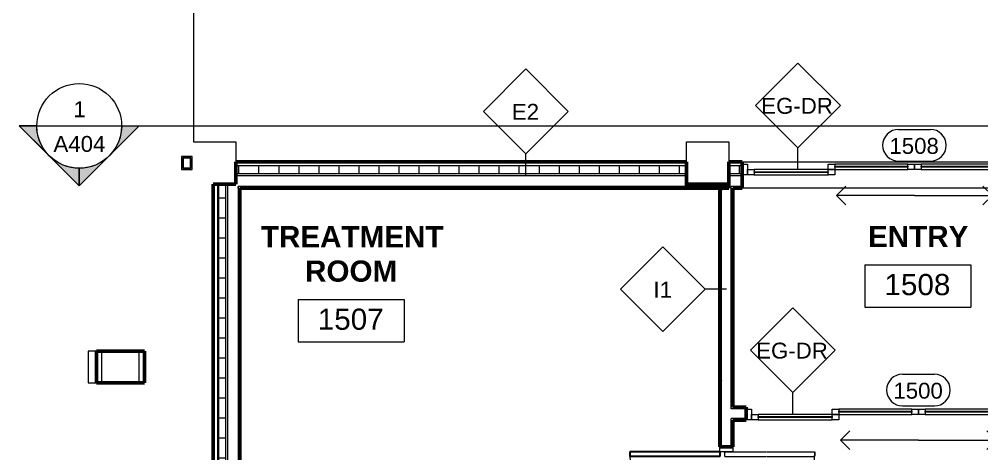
# Model space of a CAD drawing. Header units: inches. Extents: x -1969 to 2015, y -1363 to 1657.
# Drawn here: x -891.1 to -528.1, y 469.9 to 634 of the extents above; entities that cross this region are included whole.
import ezdxf

# ---------------------------------------------------------------- set-up
doc = ezdxf.new("R2010")
doc.units = ezdxf.units.IN
doc.header["$MEASUREMENT"] = 0
doc.linetypes.add('Dash', pattern=[0.25, 0.125, -0.125])
for name, color, linetype, lineweight in [('A-AREA-IDEN', 2, 'Continuous', 9), ('A-DOOR', 31, 'Continuous', 18), ('A-DOOR-IDEN', 31, 'Continuous', 9), ('A-FLOR', 192, 'Continuous', 18), ('A-GENM', 13, 'Continuous', 9), ('A-ROOF', 132, 'Continuous', 18), ('A-WALL', 113, 'Continuous', 18), ('A-WALL-IDEN', 211, 'Continuous', 9), ('A-WALL-PATT', 111, 'Continuous', 60), ('G-ANNO-SYMB', 111, 'Continuous', 9), ('I-WALL', 2, 'Continuous', 18), ('S-FNDN', 32, 'Continuous', 18)]:
    doc.layers.add(name, color=color, linetype=linetype, lineweight=lineweight)
doc.styles.add('Arial', font='arial.ttf', dxfattribs={"height": 6})
doc.styles.add('Arial_1', font='arial.ttf', dxfattribs={"height": 8})
doc.styles.add('Arial_B', font='arialbd.ttf', dxfattribs={"height": 8})
pattern_1 = [(0, (0, 0), (20.48, 5.12), [0.845, -14.515, 0.845, -14.515, -81.92]), (0, (0, 0), (20.48, 5.12), [-30.72, 0.845, -29.875, 0.845, -14.515, -35.84]), (0, (0, 0), (20.48, 5.12), [-76.8, 0.845, -9.395, 0.845, -24.755]), (120, (7.68, 2.56), (-14.67405, 15.1762), [0.845, -14.515, 0.845, -14.515, -81.92]), (120, (7.68, 2.56), (-14.67405, 15.1762), [-30.72, 0.845, -29.875, 0.845, -14.515, -35.84]), (120, (7.68, 2.56), (-14.67405, 15.1762), [-76.8, 0.845, -9.395, 0.845, -24.755]), (240, (10.24, 12.8), (-5.80595, -20.2962), [0.845, -14.515, 0.845, -14.515, -81.92]), (240, (10.24, 12.8), (-5.80595, -20.2962), [-30.72, 0.845, -29.875, 0.845, -14.515, -35.84]), (240, (10.24, 12.8), (-5.80595, -20.2962), [-76.8, 0.845, -9.395, 0.845, -24.755])]
pattern_2 = [(0, (0, 0), (0, 7.554), []), (90, (0, 0), (-7.554, 5e-16), [])]

# ---------------------------------------------------------------- blocks, each defined once
blk = doc.blocks.new('Double-Glass-Dbl Acting-w-Metal-Frame - 68_ x 84_ - Full Glass-259310-GROUND FLOOR')
at = {"layer": 'A-DOOR', "linetype": 'Dash', "lineweight": 9}
for p, q in [((-34, 33.31), (-32.25, 33.31)), ((-34, -0.69), (-34, 33.31)), ((-32.25, -0.69), (-32.25, 33.31)), ((32.25, -0.69), (32.25, 33.31)), ((34, 33.31), (32.25, 33.31)), ((34, -0.69), (34, 33.31)), ((-34, -0.69), (-32.25, -0.69)), ((34, -0.69), (32.25, -0.69))]:
    blk.add_line(p, q, dxfattribs=at)
at = {"layer": 'A-DOOR'}
for p, q in [((-36, 2.44), (-34, 2.44)), ((-34, 2.44), (-34, -2.44)), ((34, -2.44), (34, 2.44)), ((34, 2.44), (36, 2.44)), ((-34, -2.44), (-36, -2.44)), ((36, -2.44), (34, -2.44))]:
    blk.add_line(p, q, dxfattribs=at)
at = {"layer": 'A-DOOR', "lineweight": 30}
for p, q in [((-34, -2.44), (-34, -36.44)), ((-34, -2.44), (-32.25, -2.44)), ((-32.25, -2.44), (-32.25, -36.44)), ((32.25, -2.44), (32.25, -36.44)), ((34, -2.44), (32.25, -2.44)), ((34, -2.44), (34, -36.44)), ((-34, -36.44), (-32.25, -36.44)), ((32.25, -36.44), (34, -36.44))]:
    blk.add_line(p, q, dxfattribs=at)
at = {"layer": 'A-DOOR', "linetype": 'Dash', "lineweight": 9}
for centre, start, end in [((-34, -0.69), 360, 90), ((34, -0.69), 90, 180)]:
    blk.add_arc(centre, 34, start, end, dxfattribs=at)
at = {"layer": 'A-DOOR', "lineweight": 9}
for centre, radius, start, end in [((-34, -2.44), 34, 270, 0), ((34, -2.44), 34.03, 181.6366, 270)]:
    blk.add_arc(centre, radius, start, end, dxfattribs=at)
blk = doc.blocks.new('Curtain_Wall_Panel_-_Automatic_Sliding_Double_Doors_13044 - Curtain_Wall_Panel_-_Automatic_Sliding_Double_Doors_13044-516132-GROUND FLOOR')
at = {"layer": 'A-DOOR'}
for p, q in [((-65, 1.75), (-63, 1.75)), ((-63, 1.75), (-63, -2.25)), ((-32.5, -0.25), (-32.5, 1.75)), ((-32.5, 1.75), (-30, 1.75)), ((-30, 1.75), (-30, -0.25)), ((-2.5, 1.75), (-30, 1.75)), ((-30, 0.63), (-30, 1.01)), ((-30, 1.01), (-2.5, 1.01)), ((-2.5, 0.63), (-30, 0.63)), ((-2.5, -0.25), (-2.5, 1.75)), ((-2.5, 1.75), (0, 1.75)), ((-2.5, 1.01), (-2.5, 0.63)), ((0, -0.25), (0, 1.75)), ((0, 1.75), (2.5, 1.75)), ((0, 1.75), (0, -0.25)), ((2.5, 1.75), (2.5, -0.25)), ((30, 1.75), (2.5, 1.75)), ((2.5, 0.63), (2.5, 1.01)), ((2.5, 1.01), (30, 1.01)), ((30, 0.63), (2.5, 0.63)), ((30, -0.25), (30, 1.75)), ((30, 1.75), (32.5, 1.75)), ((30, 1.01), (30, 0.63)), ((32.5, 1.75), (32.5, -0.25)), ((63, -2.25), (63, 1.75)), ((63, 1.75), (65, 1.75)), ((-63, -2.25), (-65, -2.25)), ((-63, -0.25), (-60.5, -0.25)), ((-63, -2.25), (-63, -0.25)), ((-60.5, -2.25), (-63, -2.25)), ((-60.5, -0.25), (-60.5, -2.25)), ((-32.5, -0.25), (-60.5, -0.25)), ((-60.5, -1.39), (-60.5, -1.03)), ((-60.5, -1.03), (-32.5, -1.03)), ((-32.5, -1.39), (-60.5, -1.39)), ((-60.5, -2.25), (-32.5, -2.25)), ((-32.5, -0.25), (-30, -0.25)), ((-32.5, -2.25), (-32.5, -0.25)), ((-30, -0.25), (-32.5, -0.25)), ((-32.5, -1.03), (-32.5, -1.39)), ((-30, -2.25), (-32.5, -2.25)), ((-30, -0.25), (-30, -2.25)), ((-30, -0.25), (-2.5, -0.25)), ((0, -0.25), (-2.5, -0.25)), ((2.5, -0.25), (0, -0.25)), ((2.5, -0.25), (30, -0.25)), ((30, -0.25), (32.5, -0.25)), ((30, -2.25), (30, -0.25)), ((32.5, -0.25), (30, -0.25)), ((32.5, -2.25), (30, -2.25)), ((32.5, -0.25), (32.5, -2.25)), ((60.5, -0.25), (32.5, -0.25)), ((32.5, -1.39), (32.5, -1.03)), ((32.5, -1.03), (60.5, -1.03)), ((60.5, -1.39), (32.5, -1.39)), ((32.5, -2.25), (60.5, -2.25)), ((60.5, -0.25), (63, -0.25)), ((60.5, -2.25), (60.5, -0.25)), ((60.5, -1.03), (60.5, -1.39)), ((63, -2.25), (60.5, -2.25)), ((63, -0.25), (63, -2.25)), ((65, -2.25), (63, -2.25)), ((-29.38, -10), (-25.84, -6.46)), ((29.38, -10), (25.84, -6.46)), ((-29.38, -10), (-25.84, -13.54)), ((0, -10), (-29.38, -10)), ((0, -10), (29.38, -10)), ((29.38, -10), (25.84, -13.54))]:
    blk.add_line(p, q, dxfattribs=at)
blk = doc.blocks.new('Curtain_Wall_Panel_-_Automatic_Sliding_Double_Doors_13044 - Curtain_Wall_Panel_-_Automatic_Sliding_Double_Doors_13044-516087-GROUND FLOOR')
at = {"layer": 'A-DOOR'}
for p, q in [((-65, 1.75), (-63, 1.75)), ((-63, 1.75), (-63, -2.25)), ((-32.5, -0.25), (-32.5, 1.75)), ((-32.5, 1.75), (-30, 1.75)), ((-30, 1.75), (-30, -0.25)), ((-2.5, 1.75), (-30, 1.75)), ((-30, 0.63), (-30, 1.01)), ((-30, 1.01), (-2.5, 1.01)), ((-2.5, 0.63), (-30, 0.63)), ((-2.5, -0.25), (-2.5, 1.75)), ((-2.5, 1.75), (0, 1.75)), ((-2.5, 1.01), (-2.5, 0.63)), ((0, -0.25), (0, 1.75)), ((0, 1.75), (2.5, 1.75)), ((0, 1.75), (0, -0.25)), ((2.5, 1.75), (2.5, -0.25)), ((30, 1.75), (2.5, 1.75)), ((2.5, 0.63), (2.5, 1.01)), ((2.5, 1.01), (30, 1.01)), ((30, 0.63), (2.5, 0.63)), ((30, -0.25), (30, 1.75)), ((30, 1.75), (32.5, 1.75)), ((30, 1.01), (30, 0.63)), ((32.5, 1.75), (32.5, -0.25)), ((63, -2.25), (63, 1.75)), ((63, 1.75), (65, 1.75)), ((-63, -2.25), (-65, -2.25)), ((-63, -0.25), (-60.5, -0.25)), ((-63, -2.25), (-63, -0.25)), ((-60.5, -2.25), (-63, -2.25)), ((-60.5, -0.25), (-60.5, -2.25)), ((-32.5, -0.25), (-60.5, -0.25)), ((-60.5, -1.39), (-60.5, -1.03)), ((-60.5, -1.03), (-32.5, -1.03)), ((-32.5, -1.39), (-60.5, -1.39)), ((-60.5, -2.25), (-32.5, -2.25)), ((-32.5, -0.25), (-30, -0.25)), ((-32.5, -2.25), (-32.5, -0.25)), ((-30, -0.25), (-32.5, -0.25)), ((-32.5, -1.03), (-32.5, -1.39)), ((-30, -2.25), (-32.5, -2.25)), ((-30, -0.25), (-30, -2.25)), ((-30, -0.25), (-2.5, -0.25)), ((0, -0.25), (-2.5, -0.25)), ((2.5, -0.25), (0, -0.25)), ((2.5, -0.25), (30, -0.25)), ((30, -0.25), (32.5, -0.25)), ((30, -2.25), (30, -0.25)), ((32.5, -0.25), (30, -0.25)), ((32.5, -2.25), (30, -2.25)), ((32.5, -0.25), (32.5, -2.25)), ((60.5, -0.25), (32.5, -0.25)), ((32.5, -1.39), (32.5, -1.03)), ((32.5, -1.03), (60.5, -1.03)), ((60.5, -1.39), (32.5, -1.39)), ((32.5, -2.25), (60.5, -2.25)), ((60.5, -0.25), (63, -0.25)), ((60.5, -2.25), (60.5, -0.25)), ((60.5, -1.03), (60.5, -1.39)), ((63, -2.25), (60.5, -2.25)), ((63, -0.25), (63, -2.25)), ((65, -2.25), (63, -2.25)), ((-29.38, -10), (-25.84, -6.46)), ((29.37, -10), (25.84, -6.46)), ((-29.38, -10), (-25.84, -13.54)), ((0, -10), (-29.38, -10)), ((0, -10), (29.37, -10)), ((29.37, -10), (25.84, -13.54))]:
    blk.add_line(p, q, dxfattribs=at)
blk = doc.blocks.new('Wall Based Scupper _ Leader Box with Downspout_boot_ - Wall Based Scupper _ Leader Box with Downspout-470886-GROUND FLOOR')
at = {"layer": 'A-GENM'}
for p, q in [((2.79, 8.5), (-2.21, 8.5)), ((-2.21, 8.5), (-2.21, 4.5)), ((2.79, 4.5), (2.79, 8.5)), ((-2.21, 4.5), (2.79, 4.5))]:
    blk.add_line(p, q, dxfattribs=at)
at = {"layer": 'A-GENM', "lineweight": 30}
for p, q in [((2.29, 8), (-1.71, 8)), ((-1.71, 8), (-1.71, 5)), ((2.29, 5), (2.29, 8)), ((-1.71, 5), (2.29, 5))]:
    blk.add_line(p, q, dxfattribs=at)
blk = doc.blocks.new('Room Tag - Room Tag-84095-GROUND FLOOR')
at = {"layer": 'A-AREA-IDEN'}
for p, q in [((-0.3125, -0.0625), (-0.3125, -0.3125)), ((-0.3125, -0.0625), (0.3125, -0.0625)), ((0.3125, -0.0625), (0.3125, -0.3125)), ((-0.3125, -0.3125), (0.3125, -0.3125))]:
    blk.add_line(p, q, dxfattribs=at)
blk = doc.blocks.new('Section - Section Head - Filled-22785-GROUND FLOOR')
at = {"layer": 'G-ANNO-SYMB'}
h = blk.add_hatch(color=256, dxfattribs=at)
edge = h.paths.add_edge_path()
edge.add_line((-0.4268, 0.1768), (-0.25, 0.3536))
edge.add_line((-0.25, 0.3536), (-0.25, 0.25))
edge.add_arc((-0.25, 0), 0.25, 90, 135)
h = blk.add_hatch(color=256, dxfattribs=at)
edge = h.paths.add_edge_path()
edge.add_arc((-0.25, 0), 0.25, 45, 90)
edge.add_line((-0.25, 0.25), (-0.25, 0.3536))
edge.add_line((-0.25, 0.3536), (-0.0732, 0.1768))
h = blk.add_hatch(color=256, dxfattribs=at)
edge = h.paths.add_edge_path()
edge.add_arc((-0.25, 0), 0.2503, 137.9216, 180)
edge.add_line((-0.5003, 0), (-0.6036, 0))
edge.add_line((-0.6036, 0), (-0.4358, 0.1678))
h = blk.add_hatch(color=256, dxfattribs=at)
edge = h.paths.add_edge_path()
edge.add_line((-0.0642, 0.1678), (0.1036, 0))
edge.add_line((0.1036, 0), (0.0003, 0))
edge.add_arc((-0.25, 0), 0.2503, 0, 42.0784)
for p, q in [((-0.25, 0.3536), (-0.6036, 0)), ((-0.25, 0.3536), (-0.4268, 0.1768)), ((-0.25, 0.3536), (0.1036, 0)), ((-0.25, 0.25), (-0.25, 0.3536)), ((-0.0732, 0.1768), (-0.25, 0.3536)), ((-0.25, 0.3536), (-0.25, 0.25)), ((-0.4358, 0.1678), (-0.6036, 0)), ((0.1036, 0), (-0.0642, 0.1678)), ((-0.6036, 0), (-0.5003, 0)), ((0.0003, 0), (0.1036, 0)), ((-0.5, 0), (-0.6036, 0)), ((0, 0), (0.1036, 0))]:
    blk.add_line(p, q, dxfattribs=at)
for radius, start, end in [(0.25, 360, 180), (0.25, 90, 135), (0.25, 45, 90), (0.2503, 137.9216, 180), (0.2503, 0, 42.0784), (0.25, 180, 360)]:
    blk.add_arc((-0.25, 0), radius, start, end, dxfattribs=at)
blk = doc.blocks.new('Door Tag - Door Tag-41184-GROUND FLOOR')
at = {"layer": 'A-DOOR-IDEN'}
for p, q in [((-0.09375, 0.09375), (0.09375, 0.09375)), ((-0.09375, -0.09375), (0.09375, -0.09375))]:
    blk.add_line(p, q, dxfattribs=at)
for centre, start, end in [((-0.09375, 0), 90, 270), ((0.09375, 0), 270, 90)]:
    blk.add_arc(centre, 0.09375, start, end, dxfattribs=at)
blk = doc.blocks.new('Wall Tag - 1_2_-62628-GROUND FLOOR')
at = {"layer": 'A-WALL-IDEN'}
for p, q in [((-0.25, 0), (0, 0.25)), ((0, 0.25), (0.25, 0)), ((-0.25, 0), (0, -0.25)), ((0, -0.25), (0.25, 0))]:
    blk.add_line(p, q, dxfattribs=at)

msp = doc.modelspace()

# ---------------------------------------------------------------- hatches: boundary and pattern name
at = {"layer": 'A-WALL-PATT', "lineweight": 9}
h = msp.add_hatch(dxfattribs=at)
h.set_pattern_fill('FP_3', color=256, style=0, pattern_type=2)
h.set_pattern_definition(pattern_2)
h.paths.add_polyline_path([(-639.4624, 575.5392), (-639.4624, 578.5392), (-809.4624, 578.5392), (-809.4624, 575.5392), (-661.3972, 575.5392)])
h = msp.add_hatch(dxfattribs=at)
h.set_pattern_fill('FP_3', color=256, style=0, pattern_type=2)
h.set_pattern_definition(pattern_2)
h.paths.add_polyline_path([(-483.4624, 575.5392), (-483.4624, 578.5392), (-488.4624, 578.5392), (-488.4624, 575.5392)])
h.paths.add_polyline_path([(-618.4624, 575.5392), (-618.4624, 578.5392), (-623.4624, 578.5392), (-623.4624, 575.5392)])
h = msp.add_hatch(dxfattribs=at)
h.set_pattern_fill('FP_3', color=256, style=0, pattern_type=2)
h.set_pattern_definition(pattern_2)
h.paths.add_polyline_path([(-813.3374, 389.6642), (-813.3374, 571.6642), (-816.3374, 571.6642), (-816.3374, 389.6642)])
h = msp.add_hatch(dxfattribs=at)
h.set_pattern_fill('FP_1', color=256, style=0, pattern_type=2)
h.set_pattern_definition(pattern_1)
h.paths.add_polyline_path([(-661.3972, 570.1642), (-639.4624, 570.1642), (-639.4624, 570.7892), (-808.5874, 570.7892), (-808.5874, 570.1642), (-798.3472, 570.1642)])
h = msp.add_hatch(dxfattribs=at)
h.set_pattern_fill('FP_1', color=256, style=0, pattern_type=2)
h.set_pattern_definition(pattern_1)
h.paths.add_polyline_path([(-808.5874, 389.6642), (-807.9624, 389.6642), (-807.9624, 570.1642), (-808.5874, 570.1642), (-808.5874, 562.4287)])
h = msp.add_hatch(dxfattribs=at)
h.set_pattern_fill('FP_1', color=256, style=0, pattern_type=2)
h.set_pattern_definition(pattern_1)
h.paths.add_polyline_path([(-626.2124, 390.5392), (-626.2124, 400.5392), (-626.8374, 400.5392), (-626.8374, 390.5392)])
h.paths.add_polyline_path([(-626.8374, 472.5392), (-626.2124, 472.5392), (-626.2124, 570.1642), (-626.8374, 570.1642), (-626.8374, 562.4287)])
h = msp.add_hatch(dxfattribs=at)
h.set_pattern_fill('FP_1', color=256, style=0, pattern_type=2)
h.set_pattern_definition(pattern_1)
h.paths.add_polyline_path([(-488.4624, 570.1642), (-483.4624, 570.1642), (-483.4624, 570.7892), (-488.4624, 570.7892)])
h.paths.add_polyline_path([(-622.5874, 570.1642), (-618.4624, 570.1642), (-618.4624, 570.7892), (-622.5874, 570.7892)])
h = msp.add_hatch(dxfattribs=at)
h.set_pattern_fill('FP_1', color=256, style=0, pattern_type=2)
h.set_pattern_definition(pattern_1)
h.paths.add_polyline_path([(-621.9624, 389.6642), (-621.9624, 400.5392), (-622.5874, 400.5392), (-622.5874, 389.6642)])
h.paths.add_polyline_path([(-621.9624, 472.5392), (-621.9624, 483.1642), (-622.5874, 483.1642), (-622.5874, 472.5392)])
h.paths.add_polyline_path([(-622.5874, 486.7892), (-621.9624, 486.7892), (-621.9624, 570.1642), (-622.5874, 570.1642), (-622.5874, 562.4287)])

# ---------------------------------------------------------------- linework, layer by layer
at = {"layer": 'A-FLOR'}
msp.add_line((-488.4624, 570.1642), (-618.4624, 570.1642), dxfattribs=at)
at = {"layer": 'A-ROOF'}
for p, q in [((-861.9603, 508.6642), (-865.1341, 508.6642)), ((-865.1341, 508.6642), (-865.1341, 496.6642)), ((-859.9586, 496.6642), (-859.9586, 508.6642)), ((-845.9465, 496.6642), (-845.9465, 508.6642)), ((-865.1341, 496.6642), (-861.9603, 496.6642))]:
    msp.add_line(p, q, dxfattribs=at)
at = {"layer": 'A-ROOF', "lineweight": 60}
for p, q in [((-861.9603, 508.6642), (-861.9603, 496.6642)), ((-843.9447, 508.6642), (-861.9603, 508.6642)), ((-843.9447, 496.6642), (-843.9447, 508.6642)), ((-861.9603, 496.6642), (-843.9447, 496.6642))]:
    msp.add_line(p, q, dxfattribs=at)
at = {"layer": 'A-WALL', "lineweight": 60}
for p, q in [((-639.4624, 580.1642), (-809.4624, 580.1642)), ((-809.4624, 580.1642), (-809.4624, 571.6642)), ((-639.4624, 571.6642), (-639.4624, 580.1642)), ((-618.4624, 580.1642), (-623.4624, 580.1642)), ((-623.4624, 580.1642), (-623.4624, 570.1642)), ((-618.4624, 570.1642), (-618.4624, 580.1642)), ((-809.4624, 571.6642), (-817.9624, 571.6642)), ((-817.9624, 571.6642), (-817.9624, 389.6642)), ((-807.9624, 570.1642), (-639.4624, 570.1642)), ((-807.9624, 389.6642), (-807.9624, 570.1642)), ((-621.9624, 570.1642), (-618.4624, 570.1642))]:
    msp.add_line(p, q, dxfattribs=at)
at = {"layer": 'A-WALL'}
for p, q in [((-639.4624, 578.5392), (-809.4624, 578.5392)), ((-618.4624, 578.5392), (-623.4624, 578.5392)), ((-639.4624, 575.5392), (-809.4624, 575.5392)), ((-639.4624, 574.7892), (-809.4624, 574.7892)), ((-618.4624, 575.5392), (-623.4624, 575.5392)), ((-618.4624, 574.7892), (-623.4624, 574.7892)), ((-816.3374, 571.6642), (-816.3374, 389.6642)), ((-813.3374, 571.6642), (-813.3374, 389.6642)), ((-812.5874, 571.6642), (-812.5874, 389.6642)), ((-623.4624, 570.7892), (-808.5874, 570.7892)), ((-808.5874, 570.7892), (-808.5874, 295.9142)), ((-808.5874, 570.1642), (-808.5874, 570.7892)), ((-626.2124, 472.5392), (-626.2124, 570.1642)), ((-622.5874, 486.7892), (-622.5874, 570.7892)), ((-618.4624, 570.7892), (-622.5874, 570.7892)), ((-616.9624, 486.7892), (-622.5874, 486.7892)), ((-616.9624, 483.1642), (-622.5874, 483.1642)), ((-622.5874, 472.5392), (-622.5874, 483.1642))]:
    msp.add_line(p, q, dxfattribs=at)
at = {"layer": 'A-WALL-IDEN'}
for p, q in [((-597.4033, 577.4142), (-597.4033, 585.4142)), ((-700.0461, 575.1642), (-700.0461, 583.1642)), ((-624.3999, 531.9903), (-632.3999, 531.9903)), ((-599.3159, 484.9767), (-599.3159, 492.9767))]:
    msp.add_line(p, q, dxfattribs=at)
at = {"layer": 'G-ANNO-SYMB'}
for p, q in [((-884.5193, 593.682), (-852.5193, 593.682)), ((-852.5193, 593.682), (-94.6942, 593.682))]:
    msp.add_line(p, q, dxfattribs=at)
at = {"layer": 'I-WALL', "lineweight": 60}
for p, q in [((-623.4624, 571.6642), (-639.4624, 571.6642)), ((-639.4624, 571.6642), (-639.4624, 570.1642)), ((-639.4624, 570.1642), (-623.4624, 570.1642)), ((-626.8374, 570.1642), (-626.8374, 472.5392)), ((-621.9624, 487.4142), (-621.9624, 570.1642)), ((-616.9624, 487.4142), (-621.9624, 487.4142)), ((-616.9624, 482.5392), (-616.9624, 487.4142)), ((-621.9624, 482.5392), (-616.9624, 482.5392)), ((-621.9624, 472.5392), (-621.9624, 482.5392)), ((-626.8374, 472.5392), (-621.9624, 472.5392))]:
    msp.add_line(p, q, dxfattribs=at)
at = {"layer": 'S-FNDN'}
for p, q in [((-825.4624, 946.1642), (-825.4624, 587.6642)), ((-825.4624, 587.6642), (-809.4624, 587.6642)), ((-809.4624, 587.6642), (-809.4624, 580.1642)), ((-639.4624, 580.1642), (-639.4624, 587.6642)), ((-639.4624, 587.6642), (-623.4624, 587.6642)), ((-623.4624, 587.6642), (-623.4624, 580.1642)), ((-618.4624, 580.1642), (-488.4624, 580.1642))]:
    msp.add_line(p, q, dxfattribs=at)

# ---------------------------------------------------------------- block references
at = {"layer": 'A-AREA-IDEN', "xscale": 63.99999999999997, "yscale": 63.99999999999997, "zscale": 63.99999999999997}
for p in [(-552.1756, 545.2032), (-765.9394, 532.1239)]:
    msp.add_blockref('Room Tag - Room Tag-84095-GROUND FLOOR', p, dxfattribs=at)
at = {"layer": 'A-DOOR'}
for name, p in [('Curtain_Wall_Panel_-_Automatic_Sliding_Double_Doors_13044 - Curtain_Wall_Panel_-_Automatic_Sliding_Double_Doors_13044-516132-GROUND FLOOR', (-553.4624, 577.4142)), ('Curtain_Wall_Panel_-_Automatic_Sliding_Double_Doors_13044 - Curtain_Wall_Panel_-_Automatic_Sliding_Double_Doors_13044-516087-GROUND FLOOR', (-551.9624, 484.9767))]:
    msp.add_blockref(name, p, dxfattribs=at)
at = {"layer": 'A-DOOR', "rotation": 269.9999999999999}
msp.add_blockref('Double-Glass-Dbl Acting-w-Metal-Frame - 68_ x 84_ - Full Glass-259310-GROUND FLOOR', (-624.3999, 436.5392), dxfattribs=at)
at = {"layer": 'A-DOOR-IDEN', "xscale": 63.99999999999997, "yscale": 63.99999999999997, "zscale": 63.99999999999997}
for p in [(-553.4624, 586.3475), (-551.9624, 493.91)]:
    msp.add_blockref('Door Tag - Door Tag-41184-GROUND FLOOR', p, dxfattribs=at)
at = {"layer": 'A-GENM', "rotation": 89.99999999999993}
msp.add_blockref('Wall Based Scupper _ Leader Box with Downspout_boot_ - Wall Based Scupper _ Leader Box with Downspout-470886-GROUND FLOOR', (-821.4624, 579.3774), dxfattribs=at)
at = {"layer": 'A-WALL-IDEN', "xscale": 63.99999999999997, "yscale": 63.99999999999997, "zscale": 63.99999999999997}
for p in [(-597.4033, 601.4142), (-700.0461, 599.1642), (-648.3999, 531.9903), (-599.3159, 508.9767)]:
    msp.add_blockref('Wall Tag - 1_2_-62628-GROUND FLOOR', p, dxfattribs=at)
at = {"layer": 'G-ANNO-SYMB', "extrusion": (0, 0, -1), "xscale": 63.99999999999997, "yscale": 63.99999999999997, "zscale": 63.99999999999997, "rotation": 180}
msp.add_blockref('Section - Section Head - Filled-22785-GROUND FLOOR', (852.5193, 593.682), dxfattribs=at)

# ---------------------------------------------------------------- texts
at = {"layer": 'A-AREA-IDEN', "char_height": 8, "attachment_point": 1, "style": 'Arial_B'}
for s, insert, width in [('TREATMENT', (-800.0111, 555.8418), 82.416), ('ENTRY', (-571.0031, 555.9196), 45.45), ('ROOM', (-783.3444, 542.8418), 42.218)]:
    msp.add_mtext(s, dxfattribs=dict(at, insert=insert, width=width))
at = {"layer": 'A-AREA-IDEN', "lineweight": 20, "char_height": 8, "width": 29.896, "attachment_point": 1, "style": 'Arial_1'}
for s, insert in [('1508', (-564.7812, 537.7525)), ('1507', (-778.545, 524.6731))]:
    msp.add_mtext(s, dxfattribs=dict(at, insert=insert))
at = {"layer": 'A-DOOR-IDEN', "char_height": 6, "width": 22.624, "attachment_point": 1, "style": 'Arial'}
for s, insert in [('1508', (-562.9136, 589.1101)), ('1500', (-561.4136, 496.6726))]:
    msp.add_mtext(s, dxfattribs=dict(at, insert=insert))
at = {"layer": 'A-WALL-IDEN', "char_height": 6, "attachment_point": 1, "style": 'Arial'}
for s, insert, width in [('EG-DR', (-611.2556, 604.2454), 33.33), ('E2', (-705.3188, 601.9954), 12.524), ('I1', (-651.9215, 534.8215), 8.282), ('EG-DR', (-613.1682, 511.8079), 33.33)]:
    msp.add_mtext(s, dxfattribs=dict(at, insert=insert, width=width))
at = {"layer": 'G-ANNO-SYMB', "char_height": 6, "attachment_point": 1, "style": 'Arial'}
for s, insert, width in [('1', (-870.7333, 602.9544), 5.656), ('A404', (-878.2294, 589.8636), 23.836)]:
    msp.add_mtext(s, dxfattribs=dict(at, insert=insert, width=width))

doc.saveas('drawing.dxf')
